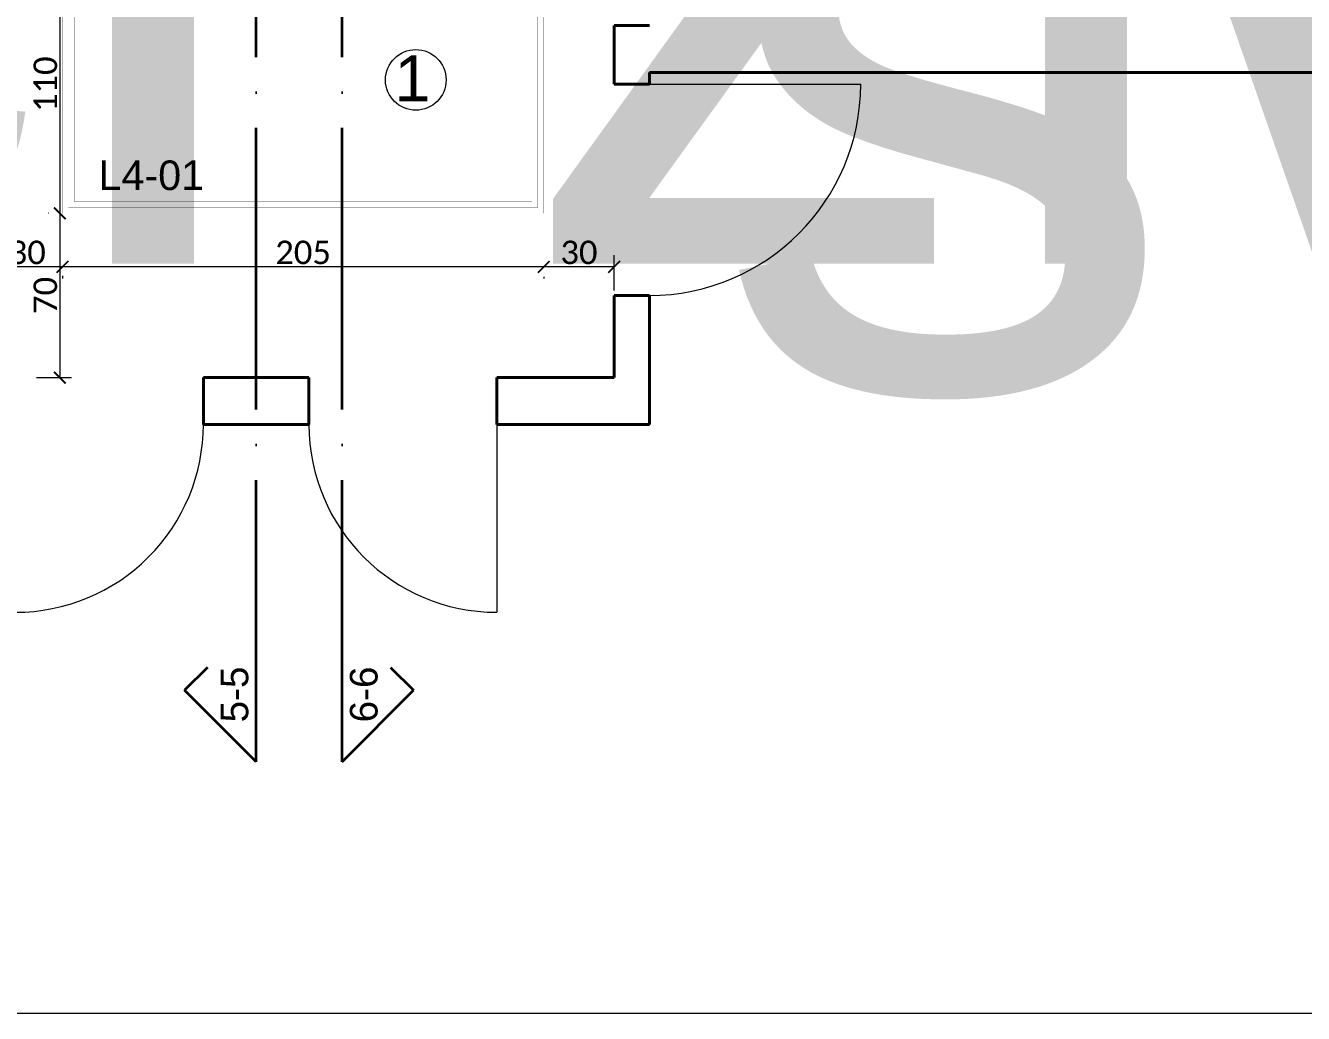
# Model space of a CAD drawing. Header units: centimetres. Extents: x -26724 to 60145, y -23645 to 6771.
# Drawn here: x 4156 to 4700, y 4039 to 4460 of the extents above; entities that cross this region are included whole.
import ezdxf

# ---------------------------------------------------------------- set-up
doc = ezdxf.new("R2010")
doc.units = ezdxf.units.CM
doc.linetypes.add('ACAD_ISO04W100', pattern=[30, 24, -3, 0, -3])
doc.linetypes.add('DALEKOVOD_VN', pattern=[5, 2.5, -2.5])
for name, color, linetype, lineweight in [('2.IZGLED', 7, 'Continuous', 13), ('4.KOTE', 88, 'Continuous', 15), ('vrata', 83, 'Continuous', 18), ('zid', 7, 'Continuous', 40)]:
    doc.layers.add(name, color=color, linetype=linetype, lineweight=lineweight)
doc.layers.add('IZGLED 2', color=253, linetype='Continuous', lineweight=9, true_color=0x828282)
doc.layers.add('tekst', color=7, linetype='Continuous')
doc.layers.add('tekst @ 50', color=7, linetype='Continuous')
doc.styles.add('0.12', font='arial.ttf', dxfattribs={"height": 0.12})
doc.styles.add('0.15', font='arial.ttf', dxfattribs={"height": 0.15})
doc.styles.add('Notes', font='arial.ttf', dxfattribs={"height": 3})
doc.styles.get("Standard").update_dxf_attribs({"font": 'calibri.ttf'})
doc.dimstyles.new('ja 1 50', dxfattribs={"dimtxt": 10, "dimasz": 5, "dimexe": 5, "dimexo": 5, "dimgap": 1, "dimtad": 1, "dimdec": 0, "dimtxsty": 'Standard', "dimblk": 'ARCHTICK', "dimcen": 2.5, "dimclrd": 256, "dimclrt": 7, "dimadec": 0, "dimazin": 0, "dimtfac": 1, "dimtdec": 0, "dimtix": 1, "dimtmove": 1, "dimatfit": 3, "dimldrblk": 'ARCHTICK', "dimfxl": 10, "dimfxlon": 1, "dimlwd": 0, "dimlwe": 9, "dimarcsym": 0})

# ---------------------------------------------------------------- blocks, each defined once
blk = doc.blocks.new('*U3253')
at = {"layer": 'tekst @ 50', "color": 240, "ltscale": 0.8, "insert": (10016.26, 4588.48, -1316.69), "char_height": 283.795, "attachment_point": 3, "style": 'Notes'}
blk.add_mtext_dynamic_manual_height_columns('svjetle{\\fArial|b0|i0|c238|p34;ći znak na zidu H=}2{\\fCalibri|b0|i0|c238|p34;1}0cm ', width=6247.4904, gutter_width=625, heights=[0], dxfattribs=at)
blk = doc.blocks.new('*U3254')
at = {"layer": 'tekst @ 50', "color": 240, "ltscale": 0.8, "insert": (8415.65, 4642.26, -1316.69), "char_height": 283.795, "attachment_point": 3, "style": 'Notes'}
blk.add_mtext_dynamic_manual_height_columns('svjetle{\\fArial|b0|i0|c238|p34;ći znak na zidu H=}2{\\fCalibri|b0|i0|c238|p34;40}cm ', width=6247.4904, gutter_width=625, heights=[0], dxfattribs=at)
blk = doc.blocks.new('_ArchTick')
at = {"color": 0, "linetype": 'ByBlock', "const_width": 0.15}
blk.add_lwpolyline([(-0.5, -0.5), (0.5, 0.5)], dxfattribs=at)
blk = doc.blocks.new('*D2725')
at = {"layer": '4.KOTE', "color": 0, "lineweight": 9, "transparency": 16777216}
for p, q in [((4165.92, 4489.96), (4165.77, 4489.96)), ((4165.92, 4379.96), (4165.77, 4379.96))]:
    blk.add_line(p, q, dxfattribs=at)
at = {"layer": '4.KOTE', "lineweight": 0, "transparency": 16777216}
blk.add_line((4170.77, 4489.96), (4170.77, 4379.96), dxfattribs=at)
at = {"layer": 'Defpoints', "color": 0, "transparency": 16777216}
for p in [(4171.9, 4489.96, 608.35), (4170.77, 4379.96), (4171.9, 4379.96, 608.35)]:
    blk.add_point(p, dxfattribs=at)
at = {"layer": '4.KOTE', "lineweight": 0, "transparency": 16777216, "xscale": 5, "yscale": 5, "zscale": 5}
for p, rotation in [((4170.77, 4489.96), 90), ((4170.77, 4379.96), 270)]:
    blk.add_blockref('_ArchTick', p, dxfattribs=dict(at, rotation=rotation))
at = {"layer": '4.KOTE', "color": 7, "transparency": 16777216, "insert": (4164.64, 4434.96), "char_height": 10, "attachment_point": 5, "rotation": 90}
blk.add_mtext('110', dxfattribs=at)
blk = doc.blocks.new('*D2726')
at = {"layer": '4.KOTE', "color": 0, "lineweight": 9, "transparency": 16777216}
for p, q in [((4165.92, 4379.96), (4165.77, 4379.96)), ((4160.77, 4309.96), (4175.77, 4309.96))]:
    blk.add_line(p, q, dxfattribs=at)
at = {"layer": '4.KOTE', "lineweight": 0, "transparency": 16777216}
blk.add_line((4170.77, 4379.96), (4170.77, 4309.96), dxfattribs=at)
at = {"layer": 'Defpoints', "color": 0, "transparency": 16777216}
for p in [(4171.9, 4379.96, 608.35), (4151.9, 4309.96), (4170.77, 4309.96)]:
    blk.add_point(p, dxfattribs=at)
at = {"layer": '4.KOTE', "lineweight": 0, "transparency": 16777216, "xscale": 5, "yscale": 5, "zscale": 5}
for p, rotation in [((4170.77, 4379.96), 90), ((4170.77, 4309.96), 270)]:
    blk.add_blockref('_ArchTick', p, dxfattribs=dict(at, rotation=rotation))
at = {"layer": '4.KOTE', "color": 7, "transparency": 16777216, "insert": (4164.64, 4344.96), "char_height": 10, "attachment_point": 5, "rotation": 90}
blk.add_mtext('70', dxfattribs=at)
blk = doc.blocks.new('*D2727')
at = {"layer": '4.KOTE', "color": 0, "lineweight": 9, "transparency": 16777216}
for p, q in [((4406.9, 4347.14), (4406.9, 4362.14)), ((4376.9, 4352.83), (4376.9, 4352.14))]:
    blk.add_line(p, q, dxfattribs=at)
at = {"layer": '4.KOTE', "lineweight": 0, "transparency": 16777216}
blk.add_line((4406.9, 4357.14), (4376.9, 4357.14), dxfattribs=at)
at = {"layer": 'Defpoints', "color": 0, "transparency": 16777216}
for p in [(4376.9, 4379.96, 608.35), (4376.9, 4357.14), (4406.9, 4309.96)]:
    blk.add_point(p, dxfattribs=at)
at = {"layer": '4.KOTE', "lineweight": 0, "transparency": 16777216, "xscale": 5, "yscale": 5, "zscale": 5, "rotation": 180}
blk.add_blockref('_ArchTick', (4376.9, 4357.14), dxfattribs=at)
at = {"layer": '4.KOTE', "lineweight": 0, "transparency": 16777216, "xscale": 5, "yscale": 5, "zscale": 5}
blk.add_blockref('_ArchTick', (4406.9, 4357.14), dxfattribs=at)
at = {"layer": '4.KOTE', "color": 7, "transparency": 16777216, "insert": (4391.9, 4363.26), "char_height": 10, "attachment_point": 5}
blk.add_mtext('30', dxfattribs=at)
blk = doc.blocks.new('*D2728')
at = {"layer": '4.KOTE', "lineweight": 0, "transparency": 16777216}
blk.add_line((4376.9, 4357.14), (4171.9, 4357.14), dxfattribs=at)
at = {"layer": '4.KOTE', "color": 0, "lineweight": 9, "transparency": 16777216}
for p, q in [((4171.9, 4353.25), (4171.9, 4352.14)), ((4376.9, 4352.83), (4376.9, 4352.14))]:
    blk.add_line(p, q, dxfattribs=at)
at = {"layer": 'Defpoints', "color": 0, "transparency": 16777216}
for p in [(4171.9, 4397.37, 608.35), (4376.9, 4379.96, 608.35), (4171.9, 4357.14)]:
    blk.add_point(p, dxfattribs=at)
at = {"layer": '4.KOTE', "lineweight": 0, "transparency": 16777216, "xscale": 5, "yscale": 5, "zscale": 5, "rotation": 180}
blk.add_blockref('_ArchTick', (4171.9, 4357.14), dxfattribs=at)
at = {"layer": '4.KOTE', "lineweight": 0, "transparency": 16777216, "xscale": 5, "yscale": 5, "zscale": 5}
blk.add_blockref('_ArchTick', (4376.9, 4357.14), dxfattribs=at)
at = {"layer": '4.KOTE', "color": 7, "transparency": 16777216, "insert": (4274.4, 4363.26), "char_height": 10, "attachment_point": 5}
blk.add_mtext('205', dxfattribs=at)
blk = doc.blocks.new('*D2729')
at = {"layer": '4.KOTE', "color": 0, "lineweight": 9, "transparency": 16777216}
for p, q in [((4141.9, 4367.14), (4141.9, 4352.14)), ((4171.9, 4353.25), (4171.9, 4352.14))]:
    blk.add_line(p, q, dxfattribs=at)
at = {"layer": '4.KOTE', "lineweight": 0, "transparency": 16777216}
blk.add_line((4171.9, 4357.14), (4141.9, 4357.14), dxfattribs=at)
at = {"layer": 'Defpoints', "color": 0, "transparency": 16777216}
for p in [(4141.9, 4413.98), (4171.9, 4397.37, 608.35), (4141.9, 4357.14)]:
    blk.add_point(p, dxfattribs=at)
at = {"layer": '4.KOTE', "lineweight": 0, "transparency": 16777216, "xscale": 5, "yscale": 5, "zscale": 5, "rotation": 180}
blk.add_blockref('_ArchTick', (4141.9, 4357.14), dxfattribs=at)
at = {"layer": '4.KOTE', "lineweight": 0, "transparency": 16777216, "xscale": 5, "yscale": 5, "zscale": 5}
blk.add_blockref('_ArchTick', (4171.9, 4357.14), dxfattribs=at)
at = {"layer": '4.KOTE', "color": 7, "transparency": 16777216, "insert": (4156.9, 4363.26), "char_height": 10, "attachment_point": 5}
blk.add_mtext('30', dxfattribs=at)

msp = doc.modelspace()

# ---------------------------------------------------------------- linework, layer by layer
at = {"layer": '2.IZGLED'}
msp.add_lwpolyline([(3632.84, 4039.02), (3632.84, 5524.02), (5732.84, 5524.02), (5732.84, 4039.02), (3632.84, 4039.02)], dxfattribs=at)
at = {"layer": '2.IZGLED', "color": 116, "ltscale": 12, "true_color": 0x136734, "const_width": 0.1, "elevation": 608.35}
msp.add_lwpolyline([(4171.9, 4489.96), (4376.9, 4489.96), (4376.9, 4379.96), (4171.9, 4379.96), (4171.9, 4489.96)], dxfattribs=at)
at = {"layer": '2.IZGLED', "color": 1, "linetype": 'DALEKOVOD_VN', "ltscale": 3, "const_width": 0.1, "elevation": 608.35}
msp.add_lwpolyline([(4174.4, 4487.46), (4374.4, 4487.46), (4374.4, 4382.46), (4174.4, 4382.46)], close=True, dxfattribs=at)
at = {"layer": '2.IZGLED', "color": 116, "ltscale": 12, "true_color": 0x136734, "const_width": 0.1, "elevation": 608.35}
msp.add_lwpolyline([(4176.9, 4484.96), (4371.9, 4484.96), (4371.9, 4384.96), (4176.9, 4384.96)], close=True, dxfattribs=at)
at = {"layer": '4.KOTE', "color": 3}
msp.add_circle((4322.4, 4436.8, -13.5), 12.91, dxfattribs=at)
at = {"layer": 'IZGLED 2', "color": 5, "linetype": 'ACAD_ISO04W100', "lineweight": 35, "ltscale": 5}
for p, q in [((4254.35, 4146.28), (4254.35, 5489.49)), ((4291, 4146.28), (4291, 5489.49))]:
    msp.add_line(p, q, dxfattribs=at)
at = {"layer": 'IZGLED 2', "color": 5, "lineweight": 35}
for p, q in [((4233.66, 4186.5), (4223.89, 4176.73)), ((4311.68, 4186.5), (4321.45, 4176.73)), ((4254.35, 4146.28), (4223.89, 4176.73)), ((4291, 4146.28), (4321.45, 4176.73))]:
    msp.add_line(p, q, dxfattribs=at)
at = {"layer": 'vrata', "ltscale": 12}
for p, q in [((4421.9, 4434.96, -100), (4511.9, 4434.96, -310)), ((4356.9, 4289.96), (4356.9, 4209.96))]:
    msp.add_line(p, q, dxfattribs=at)
for centre, radius, start, end in [((4421.9, 4434.96, -310), 90, 270, 0), ((4151.9, 4289.96), 80, 270, 0.0002), ((4356.9, 4289.96), 80, 180, 270)]:
    msp.add_arc(centre, radius, start, end, dxfattribs=at)
at = {"layer": 'zid', "transparency": 33554687}
msp.add_line((4406.9, 4459.96, -25), (4421.9, 4459.96, -25), dxfattribs=at)
at = {"layer": 'zid', "transparency": 33554687, "extrusion": (-1, -1.76119e-09, 1.21116e-16)}
for p, q in [((4406.9, 4459.96, -25), (4406.9, 4459.96, -310)), ((4406.9, 4459.96, -310), (4406.9, 4434.96, -310)), ((4406.9, 4344.96, -310), (4406.9, 4309.96, -310))]:
    msp.add_line(p, q, dxfattribs=at)
at = {"layer": 'zid'}
for p, q in [((4406.9, 4459.96), (4406.9, 4439.96)), ((4856.9, 4439.96, -292.14), (4421.9, 4439.96, -310)), ((4231.9, 4309.96, -100), (4231.9, 4289.96, 50)), ((4276.9, 4309.96), (4231.9, 4309.96)), ((4276.9, 4309.96, -100), (4276.9, 4289.96, 50)), ((4356.9, 4309.96, -100), (4356.9, 4289.96, -100)), ((4406.9, 4309.96), (4356.9, 4309.96)), ((4276.9, 4289.96), (4231.9, 4289.96)), ((4421.9, 4289.96), (4356.9, 4289.96))]:
    msp.add_line(p, q, dxfattribs=at)
at = {"layer": 'zid', "transparency": 33554687, "extrusion": (1, 1.76119e-09, 1.26897e-16)}
for p, q in [((4421.9, 4459.96, -310), (4421.9, 4459.96, -25)), ((4421.9, 4434.96, -310), (4421.9, 4439.96, -310)), ((4421.9, 4289.96, -310), (4421.9, 4344.96, -310))]:
    msp.add_line(p, q, dxfattribs=at)
at = {"layer": 'zid', "ltscale": 12}
msp.add_line((4406.9, 4434.96, -100), (4421.9, 4434.96, -100), dxfattribs=at)
at = {"layer": 'zid', "transparency": 33554687, "extrusion": (0, 0, -1)}
for p, q in [((4406.9, 4344.96, -310), (4406.9, 4309.96)), ((4421.9, 4344.96, -310), (4406.9, 4344.96, -310)), ((4421.9, 4289.96, -310), (4421.9, 4344.96, -310))]:
    msp.add_line(p, q, dxfattribs=at)

# ---------------------------------------------------------------- block references
at = {"layer": 'tekst', "color": 3, "lineweight": 50}
for name in ['*U3254', '*U3253']:
    msp.add_blockref(name, (0, 0), dxfattribs=at)

# ---------------------------------------------------------------- texts
at = {"layer": 'IZGLED 2', "color": 3, "style": '0.15'}
msp.add_text('1', height=19.65, dxfattribs=at).set_placement((4313.32, 4427.61, -13.5))
at = {"layer": 'IZGLED 2', "color": 240, "true_color": 0xed1f24, "style": '0.12'}
msp.add_text('L4-01', height=12.6, dxfattribs=at).set_placement((4187.23, 4389.88, -567.85))
at = {"layer": 'IZGLED 2', "color": 5, "style": '0.15'}
for s, p in [('5-5', (4251.03, 4163.04)), ('6-6', (4306.11, 4163.04))]:
    msp.add_text(s, height=11.788, rotation=90, dxfattribs=at).set_placement(p)

# ---------------------------------------------------------------- dimensions: what is measured, and where the dimension line sits
at = {"layer": '4.KOTE'}
for base, p1, p2, picture, middle in [((4170.77, 4379.96), (4171.9, 4489.96, 608.35), (4171.9, 4379.96, 608.35), '*D2725', (4164.64, 4434.96)), ((4170.77, 4309.96), (4171.9, 4379.96, 608.35), (4151.9, 4309.96), '*D2726', (4164.64, 4344.96))]:
    dim = msp.add_linear_dim(base=base, p1=p1, p2=p2, angle=90, dimstyle='ja 1 50', dxfattribs=at)
    dim.commit()
    dim.dimension.update_dxf_attribs({"geometry": picture, "text_midpoint": middle})
for base, p1, p2, picture, middle in [((4141.9, 4357.14), (4171.9, 4397.37, 608.35), (4141.9, 4413.98), '*D2729', (4156.9, 4363.26)), ((4171.9, 4357.14), (4376.9, 4379.96, 608.35), (4171.9, 4397.37, 608.35), '*D2728', (4274.4, 4363.26)), ((4376.9, 4357.14), (4406.9, 4309.96), (4376.9, 4379.96, 608.35), '*D2727', (4391.9, 4363.26))]:
    dim = msp.add_linear_dim(base=base, p1=p1, p2=p2, dimstyle='ja 1 50', dxfattribs=at)
    dim.commit()
    dim.dimension.update_dxf_attribs({"geometry": picture, "text_midpoint": middle})

doc.saveas('drawing.dxf')
